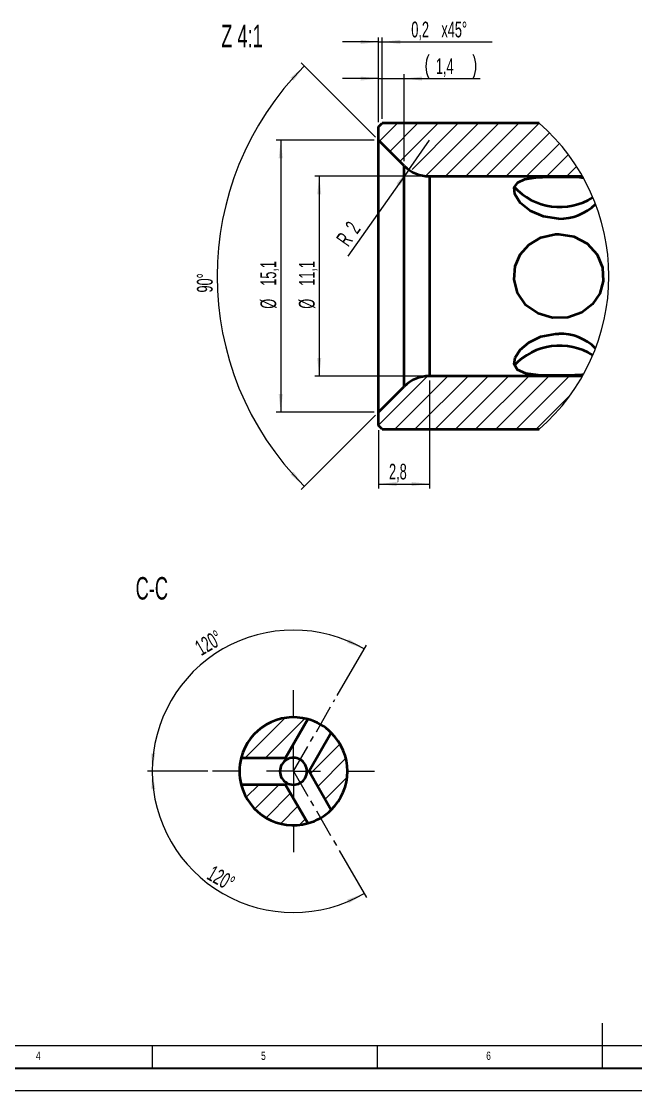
# Model space of a CAD drawing. Header units: millimetres. Extents: x 0 to 594, y 0 to 979.
# Drawn here: x 167.9 to 304.3, y 0 to 237.6 of the extents above; entities that cross this region are included whole.
import ezdxf

# ---------------------------------------------------------------- set-up
doc = ezdxf.new("R2010")
doc.units = ezdxf.units.MM
doc.linetypes.add('CENTER', pattern=[10.159999999999998, 6.35, -1.27, 1.27, -1.27])
doc.styles.add('SLDTEXTSTYLE0', font='TXT', dxfattribs={"width": 0.605})
doc.styles.add('SLDTEXTSTYLE2', font='TXT', dxfattribs={"width": 0.75})
doc.dimstyles.new('SLDDIMSTYLE14', dxfattribs={"dimtxt": 3.5, "dimasz": 4, "dimexe": 0, "dimexo": 0.0625, "dimgap": 0.875, "dimtad": 1, "dimlfac": 0.25, "dimrnd": 1e-09, "dimzin": 12, "dimdsep": 46, "dimtxsty": 'SLDTEXTSTYLE0', "dimsah": 1, "dimcen": 0.09, "dimadec": 0, "dimazin": 0, "dimtfac": 1, "dimtofl": 0, "dimtmove": 0, "dimatfit": 3, "dimfxl": 1, "dimfrac": 2, "dimtolj": 1, "dimtzin": 12, "dimarcsym": 0})
doc.dimstyles.new('SLDDIMSTYLE15', dxfattribs={"dimtxt": 3.5, "dimasz": 4, "dimexe": 0, "dimexo": 0.0625, "dimgap": 0.875, "dimtad": 1, "dimlfac": 0.25, "dimrnd": 1e-09, "dimzin": 12, "dimdsep": 46, "dimtxsty": 'SLDTEXTSTYLE0', "dimsah": 1, "dimcen": 0, "dimadec": 0, "dimazin": 0, "dimtfac": 1, "dimtofl": 0, "dimtmove": 0, "dimatfit": 3, "dimfxl": 1, "dimfrac": 2, "dimtolj": 1, "dimtzin": 12, "dimarcsym": 0})
doc.dimstyles.new('SLDDIMSTYLE16', dxfattribs={"dimtxt": 3.5, "dimasz": 4, "dimexe": 0, "dimexo": 0.0625, "dimgap": 0.875, "dimtad": 1, "dimdec": 4, "dimlfac": 0.25, "dimzin": 12, "dimdsep": 46, "dimtxsty": 'SLDTEXTSTYLE0', "dimsah": 1, "dimcen": 0.09, "dimazin": 0, "dimtfac": 1, "dimtofl": 0, "dimtmove": 0, "dimatfit": 3, "dimfxl": 1, "dimfrac": 2, "dimtolj": 1, "dimtzin": 12, "dimarcsym": 0})
doc.dimstyles.new('SLDDIMSTYLE17', dxfattribs={"dimtxt": 3.5, "dimasz": 4, "dimexe": 0, "dimexo": 0.0625, "dimgap": 0.875, "dimtad": 1, "dimdec": 1, "dimlfac": 0.25, "dimrnd": 1e-09, "dimzin": 12, "dimdsep": 46, "dimtxsty": 'SLDTEXTSTYLE0', "dimsah": 1, "dimcen": 0.09, "dimadec": 0, "dimazin": 0, "dimtfac": 1, "dimtofl": 0, "dimtmove": 0, "dimatfit": 3, "dimfxl": 1, "dimfrac": 2, "dimtolj": 1, "dimtzin": 12, "dimarcsym": 0})
doc.dimstyles.new('SLDDIMSTYLE18', dxfattribs={"dimtxt": 3.5, "dimasz": 4, "dimexe": 0, "dimexo": 0.0625, "dimgap": 0.875, "dimtad": 1, "dimdec": 1, "dimlfac": 0.25, "dimrnd": 1e-09, "dimzin": 12, "dimdsep": 46, "dimtxsty": 'SLDTEXTSTYLE0', "dimsah": 1, "dimcen": 0.09, "dimadec": 0, "dimazin": 0, "dimtfac": 1, "dimtofl": 0, "dimtmove": 0, "dimatfit": 3, "dimfxl": 1, "dimfrac": 2, "dimtolj": 1, "dimtzin": 12, "dimarcsym": 0})
doc.dimstyles.new('SLDDIMSTYLE19', dxfattribs={"dimtxt": 3.5, "dimasz": 4, "dimexe": 0, "dimexo": 0.0625, "dimgap": 0.875, "dimtad": 1, "dimlfac": 0.25, "dimrnd": 1e-09, "dimzin": 12, "dimdsep": 46, "dimtxsty": 'SLDTEXTSTYLE0', "dimsah": 1, "dimcen": 0.09, "dimadec": 0, "dimazin": 0, "dimtfac": 1, "dimtofl": 0, "dimtmove": 0, "dimatfit": 3, "dimfxl": 1, "dimfrac": 2, "dimtolj": 1, "dimtzin": 12, "dimarcsym": 0})
doc.dimstyles.new('SLDDIMSTYLE20', dxfattribs={"dimtxt": 3.5, "dimasz": 4, "dimexe": 0, "dimexo": 0.0625, "dimgap": 0.875, "dimtad": 1, "dimdec": 4, "dimlfac": 0.5, "dimzin": 12, "dimdsep": 46, "dimtxsty": 'SLDTEXTSTYLE0', "dimsah": 1, "dimcen": 0.09, "dimazin": 0, "dimtfac": 1, "dimtofl": 0, "dimtmove": 0, "dimatfit": 3, "dimfxl": 1, "dimfrac": 2, "dimtolj": 1, "dimtzin": 12, "dimarcsym": 0})
pattern_1 = [(45, (0, 0), (-2.245064030267288, 2.245064030267288), [])]

# ---------------------------------------------------------------- blocks, each defined once
blk = doc.blocks.new('SW_HATCH_0')
at = {"color": 0, "linetype": 'Continuous', "lineweight": 0}
for p, q in [((0, 0), (-4.0163397789, -4.016334191)), ((4.4901371002, 0), (-1.7712712288, -6.2613990158)), ((8.9802443981, 0), (0.4737973213, -8.506461978)), ((13.4703814983, 0), (3.2172347304, -10.2531557752)), ((17.9605185986, 0), (6.2082707882, -11.752249673)), ((22.4506258965, 0), (10.6506347656, -11.8000023067)), ((26.9407629967, 0), (15.1407718658, -11.8000023067)), ((31.4301252365, -0.000782311), (19.6308791637, -11.8000023067)), ((33.7505042553, -2.1705068648), (24.121016264, -11.8000023067)), ((35.9126329422, -4.4985245913), (28.6111533642, -11.8000023067)), ((37.915199995, -6.9860760123), (33.1012904644, -11.8000023067)), ((39.7545397282, -9.6368696541), (37.5913977623, -11.8000023067)), ((6.6501796246, -56.2116131186), (-4.2326748371, -67.0944601297)), ((11.1519098282, -56.2000013888), (-0.6480813026, -68.0000036955)), ((15.6420469284, -56.2000013888), (3.8420557976, -68.0000036955)), ((20.1321840286, -56.2000013888), (8.3321630955, -68.0000036955)), ((24.6222913265, -56.2000013888), (12.8223001957, -68.0000036955)), ((29.1124284267, -56.2000013888), (17.3124372959, -68.0000036955)), ((33.602565527, -56.2000013888), (21.8025445938, -68.0000036955)), ((38.0926728249, -56.2000013888), (26.292681694, -68.0000036955)), ((38.3239984512, -60.4588147253), (30.7828187943, -68.0000036955))]:
    blk.add_line(p, q, dxfattribs=at)
blk = doc.blocks.new('*D37')
at = {"color": 7, "linetype": 'Continuous', "lineweight": 15}
for p, q in [((257.5775598465, 203.2014419207), (233.0749723615, 203.2014419207)), ((234.0749723615, 203.2014419207), (234.0749723615, 158.8014419207)), ((257.5775598465, 158.8014419207), (233.0749723615, 158.8014419207))]:
    blk.add_line(p, q, dxfattribs=at)
for points in [[(234.0749723615, 203.2014419207), (233.6249723615, 199.2014419207), (234.5249723615, 199.2014419207)], [(234.0749723615, 158.8014419207), (234.5249723615, 162.8014419207), (233.6249723615, 162.8014419207)]]:
    blk.add_solid(points, dxfattribs=at)
at = {"color": 7, "linetype": 'Continuous', "lineweight": 15, "char_height": 3.5, "attachment_point": 1, "rotation": 90.00000000000041, "style": 'SLDTEXTSTYLE0'}
for s, insert in [('11,1', (229.5632356215, 178.8733872332)), ('%%c', (229.5632352722, 173.7749809832))]:
    blk.add_mtext(s, dxfattribs=dict(at, insert=insert))
blk = doc.blocks.new('*D38')
at = {"color": 7, "linetype": 'Continuous', "lineweight": 15}
for q in [(258.5775679079, 211.2014419207), (240.4126229554, 185.4881013392)]:
    blk.add_line((253.96166858, 204.6674176328), q, dxfattribs=at)
blk.add_solid([(253.96166858, 204.6674176328), (251.2861800499, 201.660049826), (252.0212577823, 201.1407611516)], dxfattribs=at)
at = {"color": 7, "linetype": 'Continuous', "lineweight": 15, "char_height": 3.5, "attachment_point": 1, "rotation": 54.76106871199348, "style": 'SLDTEXTSTYLE0'}
for s, insert in [('2', (239.6563026901, 192.2141014683)), ('R', (237.6543907577, 189.3803002394))]:
    blk.add_mtext(s, dxfattribs=dict(at, insert=insert))
blk = doc.blocks.new('*D39')
at = {"color": 7, "linetype": 'Continuous', "lineweight": 15}
for p, q in [((246.5567526277, 211.9085487018), (230.0572944829, 228.4080068466)), ((246.5567526277, 150.0943351395), (230.0572944829, 133.5948769947))]:
    blk.add_line(p, q, dxfattribs=at)
blk.add_arc((277.4638594089, 181.0014419207), 66.04300706385972, 135, 225, dxfattribs=at)
for points in [[(230.7644012641, 227.7009000655), (227.695128998, 225.096659724), (228.3504797461, 224.4798004232)], [(230.7644012641, 134.3019837758), (228.3504797461, 137.5230834181), (227.695128998, 136.9062241173)]]:
    blk.add_solid(points, dxfattribs=at)
at = {"color": 7, "linetype": 'Continuous', "lineweight": 15, "insert": (206.9091156051, 177.3672934831), "char_height": 3.5, "attachment_point": 1, "rotation": 90.00000000000061, "style": 'SLDTEXTSTYLE0'}
blk.add_mtext('90°', dxfattribs=at)
blk = doc.blocks.new('*D40')
at = {"color": 7, "linetype": 'Continuous', "lineweight": 15}
for p, q in [((258.5775679079, 157.8014419207), (258.5775679079, 133.8107250704)), ((247.2638594089, 146.8014419206), (247.2638594089, 133.8107250704)), ((247.2638594089, 134.8107250704), (258.5775679079, 134.8107250704))]:
    blk.add_line(p, q, dxfattribs=at)
for points in [[(247.2638594089, 134.8107250704), (251.2638594089, 134.3607250704), (251.2638594089, 135.2607250704)], [(258.5775679079, 134.8107250704), (254.5775679079, 135.2607250704), (254.5775679079, 134.3607250704)]]:
    blk.add_solid(points, dxfattribs=at)
at = {"color": 7, "linetype": 'Continuous', "lineweight": 15, "insert": (249.5794167834, 139.3224618103), "char_height": 3.5, "attachment_point": 1, "style": 'SLDTEXTSTYLE0'}
blk.add_mtext('2,8', dxfattribs=at)
blk = doc.blocks.new('*D41')
at = {"color": 7, "linetype": 'Continuous', "lineweight": 15}
for p, q in [((247.2638594089, 215.2014419207), (247.2638594089, 225.9235087847)), ((252.9207136584, 206.5445876712), (252.9207136584, 225.9235087847)), ((247.2638594089, 224.9235087847), (239.2638594089, 224.9235087847)), ((247.2638594089, 224.9235087847), (252.9207136584, 224.9235087847)), ((252.9207136584, 224.9235087847), (269.8404156129, 224.9235087847))]:
    blk.add_line(p, q, dxfattribs=at)
for centre, radius, start, end in [((263.7614781129, 227.6065869097), 5.999545076442659, 153.4349488229, 206.5650511771), ((262.8867593629, 227.6065869097), 5.99954507644271, 333.4349488229, 26.5650511771)]:
    blk.add_arc(centre, radius, start, end, dxfattribs=at)
for points in [[(247.2638594089, 224.9235087847), (243.2638594089, 225.3735087847), (243.2638594089, 224.4735087847)], [(252.9207136584, 224.9235087847), (256.9207136584, 224.4735087847), (256.9207136584, 225.3735087847)]]:
    blk.add_solid(points, dxfattribs=at)
at = {"color": 7, "linetype": 'Continuous', "lineweight": 15, "insert": (259.9828218629, 229.4352455246), "char_height": 3.5, "attachment_point": 1, "style": 'SLDTEXTSTYLE0'}
blk.add_mtext('1,4', dxfattribs=at)
blk = doc.blocks.new('*D42')
at = {"color": 7, "linetype": 'Continuous', "lineweight": 15}
for p, q in [((247.2638594089, 233.0683767367), (239.2638594089, 233.0683767367)), ((247.2638594089, 215.2014419207), (247.2638594089, 234.0683767367)), ((247.2638594089, 233.0683767367), (248.0638594089, 233.0683767367)), ((248.0638594089, 216.0014419207), (248.0638594089, 234.0683767367)), ((248.0638594089, 233.0683767367), (272.4714046898, 233.0683767367))]:
    blk.add_line(p, q, dxfattribs=at)
for points in [[(247.2638594089, 233.0683767367), (243.2638594089, 233.5183767367), (243.2638594089, 232.6183767367)], [(248.0638594089, 233.0683767367), (252.0638594089, 232.6183767367), (252.0638594089, 233.5183767367)]]:
    blk.add_solid(points, dxfattribs=at)
at = {"color": 7, "linetype": 'Continuous', "lineweight": 15, "char_height": 3.5, "attachment_point": 1, "style": 'SLDTEXTSTYLE0'}
for s, insert in [('0,2', (254.5232640648, 237.5801134766)), ('x45°', (261.2058578148, 237.5801134766))]:
    blk.add_mtext(s, dxfattribs=dict(at, insert=insert))
blk = doc.blocks.new('*D43')
at = {"color": 7, "linetype": 'Continuous', "lineweight": 15}
for p, q in [((246.2638594089, 211.2014419207), (224.526247827, 211.2014419207)), ((225.526247827, 211.2014419207), (225.526247827, 150.8014419207)), ((246.2638594089, 150.8014419207), (224.526247827, 150.8014419207))]:
    blk.add_line(p, q, dxfattribs=at)
for points in [[(225.526247827, 211.2014419207), (225.076247827, 207.2014419207), (225.976247827, 207.2014419207)], [(225.526247827, 150.8014419207), (225.976247827, 154.8014419207), (225.076247827, 154.8014419207)]]:
    blk.add_solid(points, dxfattribs=at)
at = {"color": 7, "linetype": 'Continuous', "lineweight": 15, "char_height": 3.5, "attachment_point": 1, "rotation": 90.00000000000041, "style": 'SLDTEXTSTYLE0'}
for s, insert in [('15,1', (221.014511087, 178.8733872332)), ('%%c', (221.0145107378, 173.7749809832))]:
    blk.add_mtext(s, dxfattribs=dict(at, insert=insert))
blk = doc.blocks.new('*D52')
at = {"color": 7, "linetype": 'Continuous', "lineweight": 15}
for p, q in [((209.3552759104, 70.9731670076), (195.9870105138, 70.9731670076)), ((238.5321081582, 53.3463764943), (244.5394086087, 42.9414268977))]:
    blk.add_line(p, q, dxfattribs=at)
blk.add_arc((228.3552759104, 70.9731670076), 31.36826539663528, 180, 300, dxfattribs=at)
for points in [[(196.9870105138, 70.9731670076), (196.7914108967, 66.9526893258), (197.6896017623, 67.0097258844)], [(244.0394086087, 43.8074523015), (240.2556722853, 42.4341936096), (240.6553726095, 41.6278192233)]]:
    blk.add_solid(points, dxfattribs=at)
at = {"color": 7, "linetype": 'Continuous', "lineweight": 15, "insert": (210.6203552047, 50.2011801522), "char_height": 3.5, "attachment_point": 1, "rotation": 329.9999999999989, "style": 'SLDTEXTSTYLE0'}
blk.add_mtext('120°', dxfattribs=at)
blk = doc.blocks.new('*D53')
at = {"color": 7, "linetype": 'Continuous', "lineweight": 15}
for p, q in [((238.0624755888, 87.7865300498), (244.5491749771, 99.0218229638)), ((209.3552759104, 70.9731670076), (195.967477777, 70.9731670076))]:
    blk.add_line(p, q, dxfattribs=at)
blk.add_arc((228.3552759104, 70.9731670076), 31.38779813339912, 60, 180, dxfattribs=at)
for points in [[(244.0491749771, 98.15579756), (240.6652240794, 100.3355627588), (240.2654922724, 99.5292039786)], [(196.967477777, 70.9731670076), (197.6699142811, 74.936635559), (196.7717211894, 74.9936370496)]]:
    blk.add_solid(points, dxfattribs=at)
at = {"color": 7, "linetype": 'Continuous', "lineweight": 15, "insert": (206.0988520964, 99.5766269733), "char_height": 3.5, "attachment_point": 1, "rotation": 30.000000000001823, "style": 'SLDTEXTSTYLE0'}
blk.add_mtext('120°', dxfattribs=at)
blk = doc.blocks.new('SW_CENTERMARKSYMBOL_4')
at = {"color": 0, "linetype": 'Continuous', "lineweight": 0}
for p, q in [((0, 12), (0, 18)), ((0, 0), (0, 6)), ((-12, 0), (-18, 0)), ((0, 0), (-6, 0)), ((0, 0), (0, -6)), ((0, 0), (6, 0)), ((12, 0), (18, 0)), ((0, -12), (0, -18))]:
    blk.add_line(p, q, dxfattribs=at)

msp = doc.modelspace()

# ---------------------------------------------------------------- hatches: boundary and pattern name
at = {"linetype": 'Continuous', "lineweight": 0}
h = msp.add_hatch(dxfattribs=at)
h.set_pattern_fill('ANSI31', style=0)
h.set_pattern_definition(pattern_1)
edge = h.paths.add_edge_path(flags=0)
edge.add_arc((228.3552759103998, 70.97316700764316), 12, 74.47751218593193, 165.5224878140701)
edge.add_line((216.7363258717776, 73.97316700764316), (226.6232251028304, 73.97316700764314))
edge.add_line((226.6232251028304, 73.97316700764314), (231.5666747183572, 82.53547290639233))
h = msp.add_hatch(dxfattribs=at)
h.set_pattern_fill('ANSI31', style=0)
h.set_pattern_definition(pattern_1)
edge = h.paths.add_edge_path(flags=0)
edge.add_arc((228.3552759103998, 70.97316700764316), 12, 314.4775121859276, 405.522487814073)
edge.add_line((236.762827141064, 79.53547290639253), (231.819377525537, 70.9731670076431))
edge.add_line((231.819377525537, 70.9731670076431), (236.7628271410638, 62.41086110889363))
h = msp.add_hatch(dxfattribs=at)
h.set_pattern_fill('ANSI31', style=0)
h.set_pattern_definition(pattern_1)
edge = h.paths.add_edge_path(flags=0)
edge.add_arc((228.3552759103998, 70.97316700764316), 12, 194.4775121859306, 285.5224878140679)
edge.add_line((231.566674718357, 59.41086110889393), (226.6232251028303, 67.9731670076432))
edge.add_line((226.6232251028303, 67.9731670076432), (216.7363258717776, 67.97316700764318))

# ---------------------------------------------------------------- linework, layer by layer
at = {"color": 7, "linetype": 'Continuous', "lineweight": 40}
for p, q in [((247.26385321, 214.2014414021), (248.0638667522, 215.0014437684)), ((247.26385321, 211.201442773), (247.26385321, 214.2014414021)), ((282.925759214, 215.0014437684), (248.0638667522, 215.0014437684)), ((252.9207214294, 205.5445875921), (247.26385321, 211.201442773)), ((247.26385321, 150.8014410683), (247.26385321, 211.201442773)), ((252.9207214294, 156.4582962492), (252.9207214294, 205.5445875921)), ((258.5775598465, 203.2014414617), (292.5559624611, 203.2014414617)), ((258.5775598465, 203.2014414617), (258.5775598465, 158.8014423796)), ((292.5559624611, 158.8014423796), (258.5775598465, 158.8014423796)), ((247.26385321, 150.8014410683), (252.9207214294, 156.4582962492)), ((247.26385321, 147.8014424392), (247.26385321, 150.8014410683)), ((248.0638667522, 147.0014400729), (247.26385321, 147.8014424392)), ((248.0638667522, 147.0014400729), (282.925759214, 147.0014400729)), ((226.6232251028, 73.9731670076), (231.5666747184, 82.5354729064)), ((236.7628271411, 79.5354729064), (231.8193775255, 70.9731670076)), ((216.7363258718, 73.9731670076), (226.6232251028, 73.9731670076)), ((226.8552759104, 73.571243219), (226.6232251028, 73.9731670076)), ((231.3552759104, 70.9731670076), (231.8193775255, 70.9731670076)), ((231.8193775255, 70.9731670076), (236.7628271411, 62.4108611089)), ((226.6232251028, 67.9731670076), (216.7363258718, 67.9731670076)), ((226.6232251028, 67.9731670076), (226.8552759104, 68.3750907963)), ((231.5666747184, 59.4108611089), (226.6232251028, 67.9731670076))]:
    msp.add_line(p, q, dxfattribs=at)
at = {"color": 7, "linetype": 'CENTER', "lineweight": 0}
for q in [(237.5624755888, 86.920504646), (238.0321081582, 54.2124018981)]:
    msp.add_line((228.3552759104, 70.9731670076), q, dxfattribs=at)
at = {"color": 7, "linetype": 'Continuous', "lineweight": 0}
for p, q in [((297, 5), (297, 15)), ((10, 10), (401.8, 10)), ((197, 10), (197, 5)), ((247, 5), (247, 10)), ((0, 0), (401.8, 0))]:
    msp.add_line(p, q, dxfattribs=at)
at = {"color": 7, "linetype": 'Continuous', "lineweight": 30}
msp.add_line((5, 5), (401.8, 5), dxfattribs=at)
at = {"color": 7, "linetype": 'Continuous', "lineweight": 40, "flags": 128}
for points in [[(287.2638448654, 193.7780570188), (283.9224084793, 194.2391473749), (280.957107204, 195.5207049796), (278.7235423504, 197.3318181881), (277.5260254322, 199.2018133351), (277.3883387027, 200.7409486869), (278.1562253414, 201.847399021), (279.7486826359, 202.5602836111), (282.1482762275, 202.9443647661), (285.226379293, 203.0927281776), (288.6100753723, 203.1040418842), (291.8455645023, 202.9868218997), (292.7450879989, 202.8637010553)], [(286.5591689525, 190.3133265623), (287.2638448654, 190.3356848233), (290.6053110538, 189.8163951882), (293.5706123291, 188.2856491902), (295.8041771827, 185.8600432933), (297.0016941009, 182.9098834605), (297.1393808304, 179.9290676317), (296.3714941917, 177.1901630745), (294.7790368972, 174.8092089729), (292.3794433056, 172.9473652267), (289.3013402401, 171.8561392226), (285.9176143585, 171.749110701), (282.6821550308, 172.6756406897), (279.9626931129, 174.5861427807), (278.115515369, 177.2801316292), (277.3528441368, 180.2934888001), (277.5918885647, 183.1967187063), (278.6902829586, 185.8068773472), (280.6065424858, 188.0071264641), (283.3038016735, 189.5956298285), (286.5591689525, 190.3133265623)], [(292.7316173492, 159.1148883053), (292.3794433056, 159.0585190752), (289.3013402401, 158.9101556637), (285.9176143585, 158.8988419571), (282.6821550308, 159.0160619416), (279.9626931129, 159.3882780471), (278.115515369, 160.1870566555), (277.3528441368, 161.4314805665), (277.5918885647, 162.9675462791), (278.6902829586, 164.6342150816), (280.6065424858, 166.2609208324), (283.3038016735, 167.5718625956), (286.5591689525, 168.2046879032), (287.2638448654, 168.2248268225)]]:
    msp.add_lwpolyline(points, dxfattribs=at)
at = {"color": 7, "linetype": 'Continuous', "lineweight": 0}
for centre, radius, start, end in [((253.3096309532, 181.0014660674), 45.09006028860723, 359.9999693169, 48.9420773621), ((253.3095917662, 181.0014356086), 45.09009947565016, 311.0579453003, 8.0207e-06)]:
    msp.add_arc(centre, radius, start, end, dxfattribs=at)
at = {"color": 7, "linetype": 'Continuous', "lineweight": 40}
for centre, radius, start, end in [((258.5775342027, 211.2013404123), 7.999898950612955, 224.9996963767, 270.0001836623), ((287.4458201192, 205.2250157919), 11.44840513554329, 269.0892309454, 314.3636744289), ((287.4877617885, 156.8956252973), 11.33141412127505, 45.3636827314, 91.1322796628), ((258.5775342027, 150.801543429), 7.999898950612962, 89.9998163377, 135.0003036233), ((228.3552759104, 70.9731670076), 11.99999999999999, 74.4775121859, 165.5224878141), ((228.3552759104, 70.9731670076), 12.00000000000011, 45.5224878141, 74.4775121859), ((228.3552759104, 70.9731670076), 12.00000000000003, 314.4775121859, 45.5224878141), ((228.3552759104, 70.9731670076), 11.99999999999794, 165.5224878141, 194.4775121859), ((228.3552759104, 70.9731670076), 2.999999999999687, 360, 120), ((228.3552759104, 70.9731670076), 3.000000000000221, 120, 240), ((228.3552759104, 70.9731670076), 2.999999999999716, 240, 0), ((228.3552759104, 70.9731670076), 12, 194.4775121859, 285.5224878141), ((228.3552759104, 70.9731670076), 12.00000000000141, 285.5224878141, 314.4775121859)]:
    msp.add_arc(centre, radius, start, end, dxfattribs=at)
at = {"color": 8, "linetype": 'Continuous', "lineweight": 40}
for centre, radius, start, end in [((287.4932592037, 210.0778088784), 13.69993120321207, 222.0461578154, 302.5066568543), ((287.5175538023, 151.5520975725), 14.00316085989755, 58.3973264371, 136.5643026993)]:
    msp.add_arc(centre, radius, start, end, dxfattribs=at)

# ---------------------------------------------------------------- block references
at = {"color": 7, "linetype": 'Continuous', "lineweight": 0}
for name, p in [('SW_HATCH_0', (251.4965280472, 215.0014437684)), ('SW_CENTERMARKSYMBOL_4', (228.3552759104, 70.9731670076))]:
    msp.add_blockref(name, p, dxfattribs=at)

# ---------------------------------------------------------------- texts
at = {"color": 7, "linetype": 'Continuous', "lineweight": 0, "attachment_point": 1}
for s, insert, char_height, style in [('Z 4:1', (212.3190066789, 236.8805923302), 5, 'SLDTEXTSTYLE0'), ('C-C', (193.3061924885, 114.1363275321), 5, 'SLDTEXTSTYLE0'), ('4', (171.1666746667, 8.6680164036), 1.8520833333, 'SLDTEXTSTYLE2'), ('5', (221.1666746667, 8.6680164036), 1.8520833333, 'SLDTEXTSTYLE2'), ('6', (271.1666746667, 8.6680164036), 1.8520833333, 'SLDTEXTSTYLE2')]:
    msp.add_mtext(s, dxfattribs=dict(at, insert=insert, char_height=char_height, style=style))

# ---------------------------------------------------------------- dimensions: what is measured, and where the dimension line sits
at = {"color": 7, "linetype": 'Continuous', "lineweight": 15}
for base, p2, text, dimstyle, picture, middle in [((248.0638594089, 233.0683767367), (248.0638594089, 215.0014419207), '<>x45°', 'SLDDIMSTYLE19', '*D42', (262.7035843773, 233.0683767367)), ((252.9207136584, 224.9235087847), (252.9207136584, 205.5445876712), '(<>)', 'SLDDIMSTYLE18', '*D41', (263.3241187379, 224.9235087847))]:
    dim = msp.add_linear_dim(base=base, p1=(247.2638594089, 214.2014419207), p2=p2, text=text, dimstyle=dimstyle, dxfattribs=at)
    dim.commit()
    dim.dimension.update_dxf_attribs({"geometry": picture, "text_midpoint": middle, "dimtype": 160})
for base, line1, line2, dimstyle, picture, middle in [((211.4208523451, 181.0014419207), ((247.2638594089, 150.8014419207), (252.9207136584, 156.4582961701)), ((252.9207136584, 205.5445876712), (247.2638594089, 211.2014419207)), 'SLDDIMSTYLE16', '*D39', (211.4208523451, 181.0014419207)), ((212.6613768437, 98.15579756), ((237.5624755888, 86.920504646), (228.3552759104, 70.9731670076)), ((210.3552759104, 70.9731670076), (246.3552759104, 70.9731670076)), 'SLDDIMSTYLE20', '*D53', (212.6613768437, 98.15579756)), ((212.6711432121, 43.8074523015), ((210.3552759104, 70.9731670076), (246.3552759104, 70.9731670076)), ((238.0321081582, 54.2124018981), (228.3552759104, 70.9731670076)), 'SLDDIMSTYLE20', '*D52', (212.6711432121, 43.8074523015))]:
    dim = msp.add_angular_dim_2l(base=base, line1=line1, line2=line2, dimstyle=dimstyle, dxfattribs=at)
    dim.commit()
    dim.dimension.update_dxf_attribs({"geometry": picture, "text_midpoint": middle, "dimtype": 162})
for base, p1, p2, picture, middle in [((225.526247827, 150.8014419207), (247.2638594089, 211.2014419207), (247.2638594089, 150.8014419207), '*D43', (225.526247827, 181.0014419207)), ((234.0749723615, 158.8014419207), (258.5775598465, 203.2014419207), (258.5775598465, 158.8014419207), '*D37', (234.0749723615, 181.0014419207))]:
    dim = msp.add_linear_dim(base=base, p1=p1, p2=p2, angle=90, text='%%c<>', dimstyle='SLDDIMSTYLE14', dxfattribs=at)
    dim.commit()
    dim.dimension.update_dxf_attribs({"geometry": picture, "text_midpoint": middle, "dimtype": 160})
dim = msp.add_radius_dim(center=(258.5775679079, 211.2014419207), mpoint=(253.96166858, 204.6674176328), dimstyle='SLDDIMSTYLE15', dxfattribs=at)
dim.commit()
dim.dimension.update_dxf_attribs({"geometry": '*D38', "text_midpoint": (243.0239132462, 189.184502363), "dimtype": 164})
dim = msp.add_linear_dim(base=(258.5775679079, 134.8107250704), p1=(247.2638594089, 147.8014419206), p2=(258.5775679079, 158.8014419207), dimstyle='SLDDIMSTYLE17', dxfattribs=at)
dim.commit()
dim.dimension.update_dxf_attribs({"geometry": '*D40', "text_midpoint": (252.9207136584, 134.8107250704), "dimtype": 160})

doc.saveas('drawing.dxf')
